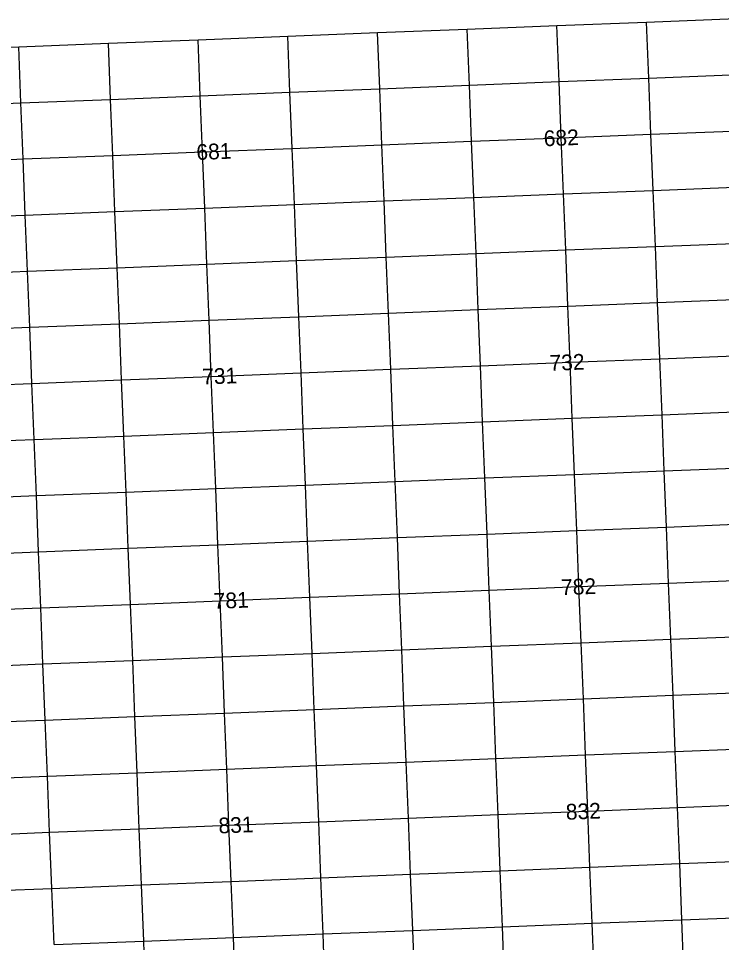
# Model space of a CAD drawing. Extents: x 4542758 to 4575999, y 5384660 to 5413937.
# Drawn here: x 4568333 to 4571465, y 5409697 to 5413811 of the extents above; entities that cross this region are included whole.
import ezdxf

# ---------------------------------------------------------------- set-up
doc = ezdxf.new("R2010")
doc.units = 0
for name, color, linetype in [('eW', 7, 'Continuous'), ('oczyszczalnie', 7, 'Continuous'), ('os - Grabie', 7, 'Continuous'), ('zbiorniki wody', 7, 'Continuous')]:
    doc.layers.add(name, color=color, linetype=linetype)

msp = doc.modelspace()

# ---------------------------------------------------------------- linework, layer by layer
at = {"layer": 'eW'}
for p, q in [((4571131.1, 5413794.9), (4571530.8, 5413810.7)), ((4570331.9, 5413763.4), (4570731.5, 5413779.2)), ((4570731.5, 5413779.2), (4571131.1, 5413794.9)), ((4569133, 5413716.2), (4569532.7, 5413731.9)), ((4569532.7, 5413731.9), (4569932.3, 5413747.7)), ((4569932.3, 5413747.7), (4570331.9, 5413763.4)), ((4569942.1, 5413497.9), (4569932.3, 5413747.7)), ((4567934.2, 5413669), (4568333.8, 5413684.7)), ((4568333.8, 5413684.7), (4568733.4, 5413700.4)), ((4568343.6, 5413434.9), (4568333.8, 5413684.7)), ((4568733.4, 5413700.4), (4569133, 5413716.2)), ((4569952, 5413248.1), (4569942.1, 5413497.9)), ((4568353.5, 5413185.2), (4568343.6, 5413434.9)), ((4569961.8, 5412998.4), (4569952, 5413248.1)), ((4568363.3, 5412935.4), (4568353.5, 5413185.2)), ((4569971.6, 5412748.6), (4569961.8, 5412998.4)), ((4568373.2, 5412685.6), (4568363.3, 5412935.4)), ((4570371.3, 5412764.4), (4570770.9, 5412780.1)), ((4570770.9, 5412780.1), (4571170.5, 5412795.9)), ((4571170.5, 5412795.9), (4571570.1, 5412811.6)), ((4569572, 5412732.9), (4569971.6, 5412748.6)), ((4569971.6, 5412748.6), (4570371.3, 5412764.4)), ((4569981.5, 5412498.9), (4569971.6, 5412748.6)), ((4568373.2, 5412685.6), (4568772.8, 5412701.4)), ((4568772.8, 5412701.4), (4569172.4, 5412717.1)), ((4569172.4, 5412717.1), (4569572, 5412732.9)), ((4567973.5, 5412669.9), (4568373.2, 5412685.6)), ((4568383, 5412435.9), (4568373.2, 5412685.6)), ((4569991.3, 5412249.1), (4569981.5, 5412498.9)), ((4568392.8, 5412186.1), (4568383, 5412435.9)), ((4570001.2, 5411999.3), (4569991.3, 5412249.1)), ((4568402.7, 5411936.4), (4568392.8, 5412186.1)), ((4570011, 5411749.6), (4570001.2, 5411999.3)), ((4568412.5, 5411686.6), (4568402.7, 5411936.4)), ((4570810.2, 5411781.1), (4571209.9, 5411796.8)), ((4571209.9, 5411796.8), (4571609.5, 5411812.5)), ((4570011, 5411749.6), (4570410.6, 5411765.3)), ((4570410.6, 5411765.3), (4570810.2, 5411781.1)), ((4568812.1, 5411702.3), (4569211.8, 5411718.1)), ((4569211.8, 5411718.1), (4569611.4, 5411733.8)), ((4569611.4, 5411733.8), (4570011, 5411749.6)), ((4570020.8, 5411499.8), (4570011, 5411749.6)), ((4568012.9, 5411670.9), (4568412.5, 5411686.6)), ((4568412.5, 5411686.6), (4568812.1, 5411702.3)), ((4568422.4, 5411436.8), (4568412.5, 5411686.6)), ((4570030.7, 5411250), (4570020.8, 5411499.8)), ((4568432.2, 5411187.1), (4568422.4, 5411436.8)), ((4570040.5, 5411000.3), (4570030.7, 5411250)), ((4568442, 5410937.3), (4568432.2, 5411187.1)), ((4570050.4, 5410750.5), (4570040.5, 5411000.3)), ((4568451.9, 5410687.5), (4568442, 5410937.3)), ((4571249.2, 5410797.8), (4571648.8, 5410813.5)), ((4570050.4, 5410750.5), (4570450, 5410766.3)), ((4570450, 5410766.3), (4570849.6, 5410782)), ((4570849.6, 5410782), (4571249.2, 5410797.8)), ((4569251.1, 5410719), (4569650.7, 5410734.8)), ((4569650.7, 5410734.8), (4570050.4, 5410750.5)), ((4570060.2, 5410500.8), (4570050.4, 5410750.5)), ((4568052.3, 5410671.8), (4568451.9, 5410687.5)), ((4568451.9, 5410687.5), (4568851.5, 5410703.3)), ((4568461.7, 5410437.8), (4568451.9, 5410687.5)), ((4568851.5, 5410703.3), (4569251.1, 5410719)), ((4570070, 5410251), (4570060.2, 5410500.8)), ((4568471.6, 5410188), (4568461.7, 5410437.8)), ((4570079.9, 5410001.2), (4570070, 5410251)), ((4568481.4, 5409938.3), (4568471.6, 5410188)), ((4570089.7, 5409751.5), (4570079.9, 5410001.2)), ((4568491.2, 5409688.5), (4568481.4, 5409938.3)), ((4570489.3, 5409767.2), (4570889, 5409783)), ((4570889, 5409783), (4571288.6, 5409798.7)), ((4571288.6, 5409798.7), (4571688.2, 5409814.5)), ((4569290.5, 5409720), (4569690.1, 5409735.7)), ((4569690.1, 5409735.7), (4570089.7, 5409751.5)), ((4570089.7, 5409751.5), (4570489.3, 5409767.2)), ((4570099.6, 5409501.7), (4570089.7, 5409751.5)), ((4568491.2, 5409688.5), (4568890.9, 5409704.2)), ((4568890.9, 5409704.2), (4569290.5, 5409720))]:
    msp.add_line(p, q, dxfattribs=at)
at = {"layer": 'oczyszczalnie'}
for p, q in [((4571141, 5413545.1), (4571131.1, 5413794.9)), ((4569542.5, 5413482.2), (4569532.7, 5413731.9)), ((4570341.7, 5413513.7), (4570331.9, 5413763.4)), ((4568743.3, 5413450.7), (4568733.4, 5413700.4)), ((4571141, 5413545.1), (4571540.6, 5413560.9)), ((4570341.7, 5413513.7), (4570741.4, 5413529.4)), ((4570741.4, 5413529.4), (4571141, 5413545.1)), ((4571150.8, 5413295.4), (4571141, 5413545.1)), ((4569142.9, 5413466.4), (4569542.5, 5413482.2)), ((4569542.5, 5413482.2), (4569942.1, 5413497.9)), ((4569552.3, 5413232.4), (4569542.5, 5413482.2)), ((4569942.1, 5413497.9), (4570341.7, 5413513.7)), ((4570351.6, 5413263.9), (4570341.7, 5413513.7)), ((4568343.6, 5413434.9), (4568743.3, 5413450.7)), ((4568743.3, 5413450.7), (4569142.9, 5413466.4)), ((4568753.1, 5413200.9), (4568743.3, 5413450.7)), ((4567944, 5413419.2), (4568343.6, 5413434.9)), ((4571160.7, 5413045.6), (4571150.8, 5413295.4)), ((4569562.2, 5412982.6), (4569552.3, 5413232.4)), ((4570361.4, 5413014.1), (4570351.6, 5413263.9)), ((4568762.9, 5412951.2), (4568753.1, 5413200.9)), ((4570361.4, 5413014.1), (4570761, 5413029.9)), ((4570761, 5413029.9), (4571160.7, 5413045.6)), ((4571160.7, 5413045.6), (4571560.3, 5413061.4)), ((4571170.5, 5412795.9), (4571160.7, 5413045.6)), ((4569562.2, 5412982.6), (4569961.8, 5412998.4)), ((4569961.8, 5412998.4), (4570361.4, 5413014.1)), ((4570371.3, 5412764.4), (4570361.4, 5413014.1)), ((4568363.3, 5412935.4), (4568762.9, 5412951.2)), ((4568762.9, 5412951.2), (4569162.6, 5412966.9)), ((4568772.8, 5412701.4), (4568762.9, 5412951.2)), ((4569162.6, 5412966.9), (4569562.2, 5412982.6)), ((4569572, 5412732.9), (4569562.2, 5412982.6)), ((4567963.7, 5412919.7), (4568363.3, 5412935.4)), ((4571180.3, 5412546.1), (4571170.5, 5412795.9)), ((4570381.1, 5412514.6), (4570371.3, 5412764.4)), ((4568782.6, 5412451.6), (4568772.8, 5412701.4)), ((4569581.9, 5412483.1), (4569572, 5412732.9)), ((4570780.7, 5412530.4), (4571180.3, 5412546.1)), ((4571180.3, 5412546.1), (4571580, 5412561.8)), ((4571190.2, 5412296.3), (4571180.3, 5412546.1)), ((4569581.9, 5412483.1), (4569981.5, 5412498.9)), ((4569981.5, 5412498.9), (4570381.1, 5412514.6)), ((4570381.1, 5412514.6), (4570780.7, 5412530.4)), ((4570390.9, 5412264.8), (4570381.1, 5412514.6)), ((4568383, 5412435.9), (4568782.6, 5412451.6)), ((4568782.6, 5412451.6), (4569182.2, 5412467.4)), ((4568792.5, 5412201.9), (4568782.6, 5412451.6)), ((4569182.2, 5412467.4), (4569581.9, 5412483.1)), ((4569591.7, 5412233.4), (4569581.9, 5412483.1)), ((4567983.4, 5412420.1), (4568383, 5412435.9)), ((4571200, 5412046.6), (4571190.2, 5412296.3)), ((4570400.8, 5412015.1), (4570390.9, 5412264.8)), ((4569601.5, 5411983.6), (4569591.7, 5412233.4)), ((4568802.3, 5411952.1), (4568792.5, 5412201.9)), ((4570800.4, 5412030.8), (4571200, 5412046.6)), ((4571200, 5412046.6), (4571599.6, 5412062.3)), ((4571209.9, 5411796.8), (4571200, 5412046.6)), ((4569601.5, 5411983.6), (4570001.2, 5411999.3)), ((4570001.2, 5411999.3), (4570400.8, 5412015.1)), ((4570400.8, 5412015.1), (4570800.4, 5412030.8)), ((4570410.6, 5411765.3), (4570400.8, 5412015.1)), ((4568802.3, 5411952.1), (4569201.9, 5411967.8)), ((4569201.9, 5411967.8), (4569601.5, 5411983.6)), ((4569611.4, 5411733.8), (4569601.5, 5411983.6)), ((4568003.1, 5411920.6), (4568402.7, 5411936.4)), ((4568402.7, 5411936.4), (4568802.3, 5411952.1)), ((4568812.1, 5411702.3), (4568802.3, 5411952.1)), ((4571219.7, 5411547), (4571209.9, 5411796.8)), ((4570420.5, 5411515.5), (4570410.6, 5411765.3)), ((4569621.2, 5411484.1), (4569611.4, 5411733.8)), ((4568822, 5411452.6), (4568812.1, 5411702.3)), ((4570820.1, 5411531.3), (4571219.7, 5411547)), ((4571219.7, 5411547), (4571619.3, 5411562.8)), ((4571229.5, 5411297.3), (4571219.7, 5411547)), ((4570020.8, 5411499.8), (4570420.5, 5411515.5)), ((4570420.5, 5411515.5), (4570820.1, 5411531.3)), ((4570430.3, 5411265.8), (4570420.5, 5411515.5)), ((4568822, 5411452.6), (4569221.6, 5411468.3)), ((4569221.6, 5411468.3), (4569621.2, 5411484.1)), ((4569621.2, 5411484.1), (4570020.8, 5411499.8)), ((4569631.1, 5411234.3), (4569621.2, 5411484.1)), ((4568022.7, 5411421.1), (4568422.4, 5411436.8)), ((4568422.4, 5411436.8), (4568822, 5411452.6)), ((4568831.8, 5411202.8), (4568822, 5411452.6)), ((4570440.1, 5411016), (4570430.3, 5411265.8)), ((4571239.4, 5411047.5), (4571229.5, 5411297.3)), ((4569640.9, 5410984.5), (4569631.1, 5411234.3)), ((4568841.7, 5410953), (4568831.8, 5411202.8)), ((4571239.4, 5411047.5), (4571639, 5411063.3)), ((4570040.5, 5411000.3), (4570440.1, 5411016)), ((4570440.1, 5411016), (4570839.8, 5411031.8)), ((4570450, 5410766.3), (4570440.1, 5411016)), ((4570839.8, 5411031.8), (4571239.4, 5411047.5)), ((4571249.2, 5410797.8), (4571239.4, 5411047.5)), ((4569241.3, 5410968.8), (4569640.9, 5410984.5)), ((4569640.9, 5410984.5), (4570040.5, 5411000.3)), ((4569650.7, 5410734.8), (4569640.9, 5410984.5)), ((4568042.4, 5410921.6), (4568442, 5410937.3)), ((4568442, 5410937.3), (4568841.7, 5410953)), ((4568841.7, 5410953), (4569241.3, 5410968.8)), ((4568851.5, 5410703.3), (4568841.7, 5410953)), ((4570459.8, 5410516.5), (4570450, 5410766.3)), ((4571259.1, 5410548), (4571249.2, 5410797.8)), ((4569660.6, 5410485), (4569650.7, 5410734.8)), ((4568861.3, 5410453.5), (4568851.5, 5410703.3)), ((4571259.1, 5410548), (4571658.7, 5410563.7)), ((4570060.2, 5410500.8), (4570459.8, 5410516.5)), ((4570459.8, 5410516.5), (4570859.4, 5410532.2)), ((4570469.7, 5410266.7), (4570459.8, 5410516.5)), ((4570859.4, 5410532.2), (4571259.1, 5410548)), ((4571268.9, 5410298.2), (4571259.1, 5410548)), ((4569261, 5410469.3), (4569660.6, 5410485)), ((4569660.6, 5410485), (4570060.2, 5410500.8)), ((4569670.4, 5410235.2), (4569660.6, 5410485)), ((4568062.1, 5410422), (4568461.7, 5410437.8)), ((4568461.7, 5410437.8), (4568861.3, 5410453.5)), ((4568861.3, 5410453.5), (4569261, 5410469.3)), ((4568871.2, 5410203.8), (4568861.3, 5410453.5)), ((4571278.7, 5410048.5), (4571268.9, 5410298.2)), ((4569680.3, 5409985.5), (4569670.4, 5410235.2)), ((4570479.5, 5410017), (4570469.7, 5410266.7)), ((4568881, 5409954), (4568871.2, 5410203.8)), ((4571278.7, 5410048.5), (4571678.4, 5410064.2)), ((4570479.5, 5410017), (4570879.1, 5410032.7)), ((4570879.1, 5410032.7), (4571278.7, 5410048.5)), ((4571288.6, 5409798.7), (4571278.7, 5410048.5)), ((4569280.6, 5409969.7), (4569680.3, 5409985.5)), ((4569680.3, 5409985.5), (4570079.9, 5410001.2)), ((4569690.1, 5409735.7), (4569680.3, 5409985.5)), ((4570079.9, 5410001.2), (4570479.5, 5410017)), ((4570489.3, 5409767.2), (4570479.5, 5410017)), ((4568481.4, 5409938.3), (4568881, 5409954)), ((4568881, 5409954), (4569280.6, 5409969.7)), ((4568890.9, 5409704.2), (4568881, 5409954)), ((4568081.8, 5409922.5), (4568481.4, 5409938.3)), ((4571298.4, 5409548.9), (4571288.6, 5409798.7)), ((4569700, 5409486), (4569690.1, 5409735.7)), ((4570499.2, 5409517.5), (4570489.3, 5409767.2)), ((4568900.7, 5409454.5), (4568890.9, 5409704.2))]:
    msp.add_line(p, q, dxfattribs=at)
at = {"layer": 'zbiorniki wody'}
for p, q in [((4570741.4, 5413529.4), (4570731.5, 5413779.2)), ((4569142.9, 5413466.4), (4569133, 5413716.2)), ((4570751.2, 5413279.6), (4570741.4, 5413529.4)), ((4569152.7, 5413216.7), (4569142.9, 5413466.4)), ((4570351.6, 5413263.9), (4570751.2, 5413279.6)), ((4570751.2, 5413279.6), (4571150.8, 5413295.4)), ((4570761, 5413029.9), (4570751.2, 5413279.6)), ((4571150.8, 5413295.4), (4571550.4, 5413311.1)), ((4569152.7, 5413216.7), (4569552.3, 5413232.4)), ((4569552.3, 5413232.4), (4569952, 5413248.1)), ((4569952, 5413248.1), (4570351.6, 5413263.9)), ((4568353.5, 5413185.2), (4568753.1, 5413200.9)), ((4568753.1, 5413200.9), (4569152.7, 5413216.7)), ((4569162.6, 5412966.9), (4569152.7, 5413216.7)), ((4567953.9, 5413169.4), (4568353.5, 5413185.2)), ((4570770.9, 5412780.1), (4570761, 5413029.9)), ((4569172.4, 5412717.1), (4569162.6, 5412966.9)), ((4570780.7, 5412530.4), (4570770.9, 5412780.1)), ((4569182.2, 5412467.4), (4569172.4, 5412717.1)), ((4570790.6, 5412280.6), (4570780.7, 5412530.4)), ((4569192.1, 5412217.6), (4569182.2, 5412467.4)), ((4570790.6, 5412280.6), (4571190.2, 5412296.3)), ((4571190.2, 5412296.3), (4571589.8, 5412312.1)), ((4569591.7, 5412233.4), (4569991.3, 5412249.1)), ((4569991.3, 5412249.1), (4570390.9, 5412264.8)), ((4570390.9, 5412264.8), (4570790.6, 5412280.6)), ((4570800.4, 5412030.8), (4570790.6, 5412280.6)), ((4568792.5, 5412201.9), (4569192.1, 5412217.6)), ((4569192.1, 5412217.6), (4569591.7, 5412233.4)), ((4569201.9, 5411967.8), (4569192.1, 5412217.6)), ((4567993.2, 5412170.4), (4568392.8, 5412186.1)), ((4568392.8, 5412186.1), (4568792.5, 5412201.9)), ((4570810.2, 5411781.1), (4570800.4, 5412030.8)), ((4569211.8, 5411718.1), (4569201.9, 5411967.8)), ((4570820.1, 5411531.3), (4570810.2, 5411781.1)), ((4569221.6, 5411468.3), (4569211.8, 5411718.1)), ((4570829.9, 5411281.5), (4570820.1, 5411531.3)), ((4569231.4, 5411218.6), (4569221.6, 5411468.3)), ((4571229.5, 5411297.3), (4571629.2, 5411313)), ((4570030.7, 5411250), (4570430.3, 5411265.8)), ((4570430.3, 5411265.8), (4570829.9, 5411281.5)), ((4570829.9, 5411281.5), (4571229.5, 5411297.3)), ((4570839.8, 5411031.8), (4570829.9, 5411281.5)), ((4568831.8, 5411202.8), (4569231.4, 5411218.6)), ((4569231.4, 5411218.6), (4569631.1, 5411234.3)), ((4569241.3, 5410968.8), (4569231.4, 5411218.6)), ((4569631.1, 5411234.3), (4570030.7, 5411250)), ((4568032.6, 5411171.3), (4568432.2, 5411187.1)), ((4568432.2, 5411187.1), (4568831.8, 5411202.8)), ((4570849.6, 5410782), (4570839.8, 5411031.8)), ((4569251.1, 5410719), (4569241.3, 5410968.8)), ((4570859.4, 5410532.2), (4570849.6, 5410782)), ((4569261, 5410469.3), (4569251.1, 5410719)), ((4570869.3, 5410282.5), (4570859.4, 5410532.2)), ((4569270.8, 5410219.5), (4569261, 5410469.3)), ((4571268.9, 5410298.2), (4571668.5, 5410314)), ((4570469.7, 5410266.7), (4570869.3, 5410282.5)), ((4570869.3, 5410282.5), (4571268.9, 5410298.2)), ((4570879.1, 5410032.7), (4570869.3, 5410282.5)), ((4569270.8, 5410219.5), (4569670.4, 5410235.2)), ((4569670.4, 5410235.2), (4570070, 5410251)), ((4570070, 5410251), (4570469.7, 5410266.7)), ((4568071.9, 5410172.3), (4568471.6, 5410188)), ((4568471.6, 5410188), (4568871.2, 5410203.8)), ((4568871.2, 5410203.8), (4569270.8, 5410219.5)), ((4569280.6, 5409969.7), (4569270.8, 5410219.5)), ((4570889, 5409783), (4570879.1, 5410032.7)), ((4569290.5, 5409720), (4569280.6, 5409969.7)), ((4570898.8, 5409533.2), (4570889, 5409783)), ((4569300.3, 5409470.2), (4569290.5, 5409720))]:
    msp.add_line(p, q, dxfattribs=at)

# ---------------------------------------------------------------- texts
at = {"layer": 'os - Grabie'}
for s, p in [('682', (4570674.3, 5413241.6)), ('681', (4569126.8, 5413180.6)), ('732', (4570700.2, 5412242)), ('731', (4569152.8, 5412181)), ('782', (4570751.4, 5411243.4)), ('781', (4569203.9, 5411182.4)), ('832', (4570772.7, 5410243.7)), ('831', (4569225.2, 5410182.7))]:
    msp.add_text(s, height=70, rotation=2.2562, dxfattribs=at).set_placement(p)

doc.saveas('drawing.dxf')
